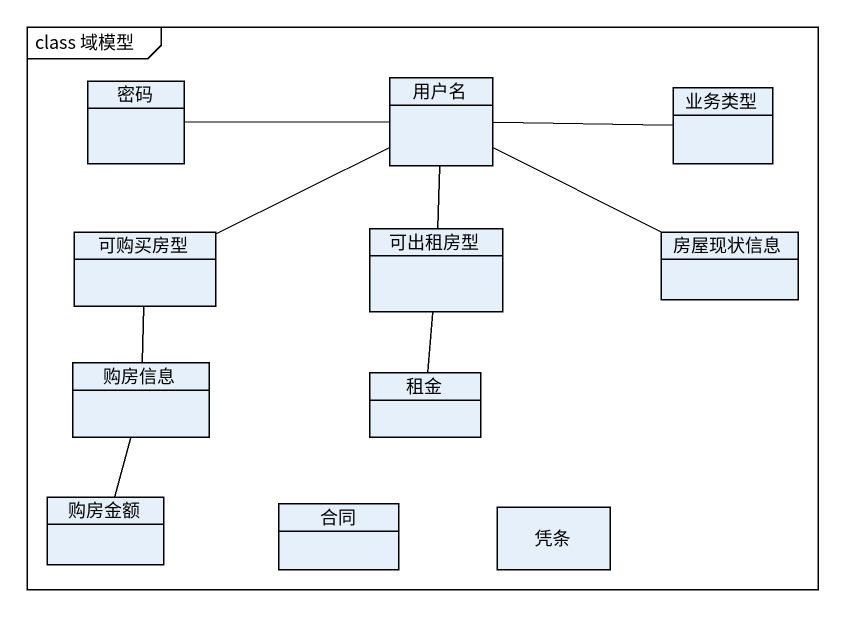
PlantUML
@startuml
mainframe class 域模型
hide circle
hide empty members
class 密码
class 用户名
class 业务类型
class 可购买房型
class 可出租房型
class 房屋现状信息
class 购房信息
class 租金
class 购房金额
class 合同
class 凭条
密码 -right- 用户名
用户名 -right- 业务类型
用户名 -left- 可购买房型
用户名 -- 可出租房型
可购买房型 -- 购房信息
房屋现状信息 -left- 用户名
购房信息 -- 购房金额
租金 -up- 可出租房型
@enduml
